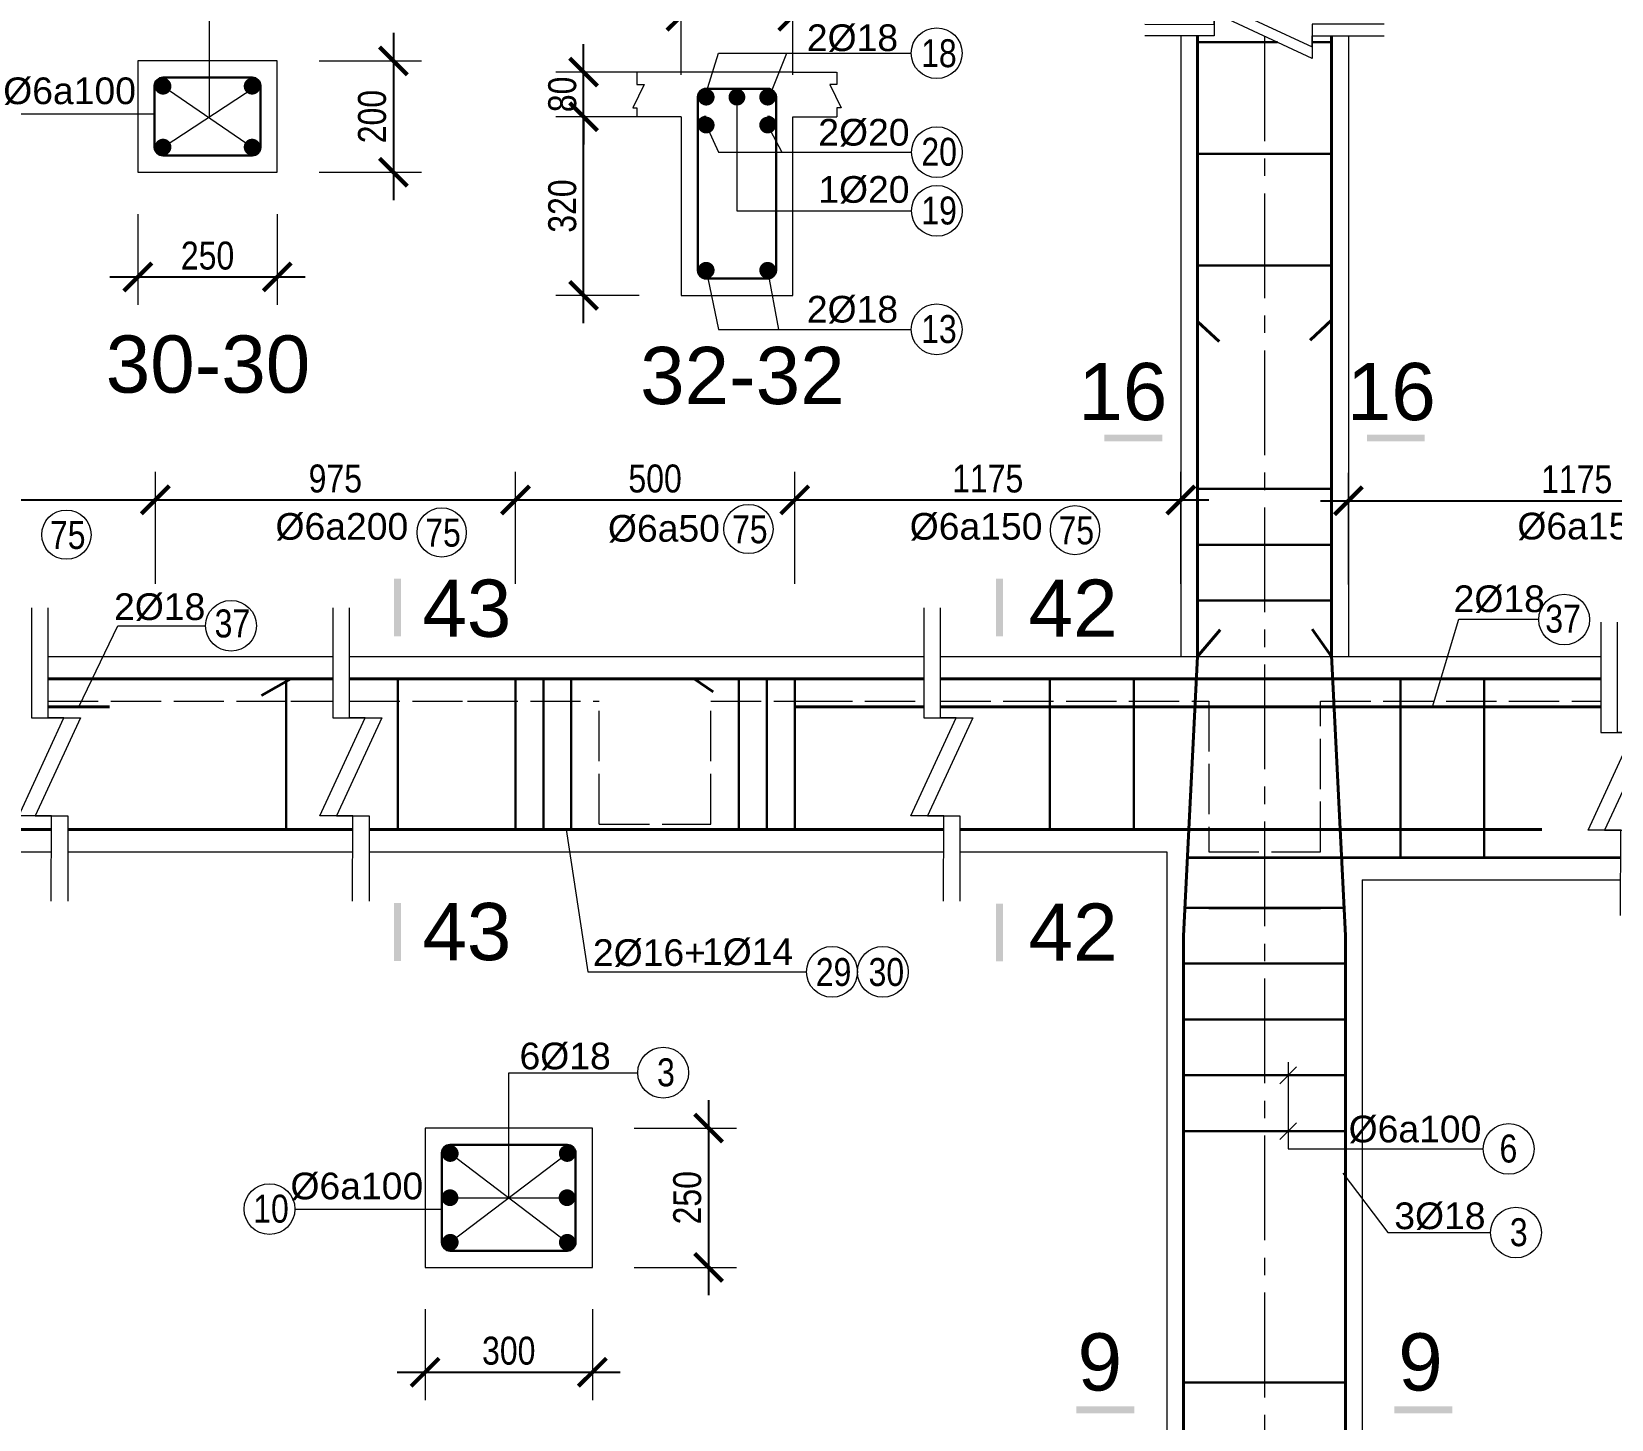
# Model space of a CAD drawing. Header units: inches. Extents: x 1604615 to 1925968, y -294302 to 52467.
# Drawn here: x 1662660 to 1673974, y -257524 to -247582 of the extents above; entities that cross this region are included whole.
import ezdxf

# ---------------------------------------------------------------- set-up
doc = ezdxf.new("R2010")
doc.units = ezdxf.units.IN
doc.header["$LTSCALE"] = 20
doc.header["$MEASUREMENT"] = 0
doc.linetypes.add('ACAD_ISO02W100', pattern=[15, 12, -3])
doc.linetypes.add('CENTER2', pattern=[1.125, 0.75, -0.125, 0.125, -0.125])
doc.layers.get('0').update_dxf_attribs({"lineweight": 13})
for name, color, linetype, lineweight in [('BORDER', 3, 'Continuous', 40), ('Duong bao', 4, 'Continuous', 30), ('net 0.2', 5, 'Continuous', 20), ('net dut', 7, 'Continuous', 9), ('truc', 16, 'CENTER2', 9)]:
    doc.layers.add(name, color=color, linetype=linetype, lineweight=lineweight)
doc.layers.add('TEXT', color=9, linetype='Continuous')
doc.styles.add('chu', font='VHELVCN.TTF')
doc.styles.add('thep', font='ARIAL.TTF')
doc.dimstyles.new('tl25', dxfattribs={"dimscale": 100, "dimtxt": 2, "dimasz": 2, "dimexe": 2, "dimexo": 3, "dimgap": 0.5, "dimtad": 1, "dimdec": 0, "dimlfac": 0.25, "dimdsep": 46, "dimtxsty": 'chu', "dimblk": 'ARCHTICK', "dimcen": 8, "dimdle": 2, "dimclrd": 1, "dimclre": 1, "dimclrt": 2, "dimadec": 0, "dimazin": 0, "dimtfac": 0.1, "dimtdec": 0, "dimtix": 1, "dimtmove": 2, "dimatfit": 3, "dimldrblk": 'ARCHTICK', "dimfxl": 6, "dimfxlon": 1, "dimtolj": 1, "dimlwe": -1, "dimarcsym": 0})

# ---------------------------------------------------------------- blocks, each defined once
blk = doc.blocks.new('kk')
at = {"ltscale": 0.1}
for p, q in [((-71, 1140), (-71, 350)), ((49, 350), (49, 1140)), ((-162, -350), (162, 350)), ((-71, 350), (281, 350)), ((281, 350), (-44, -350)), ((162, 350), (49, 350)), ((73, -350), (-162, -350)), ((-44, -350), (189, -350)), ((71, -962), (73, -350)), ((189, -350), (189, -962))]:
    blk.add_line(p, q, dxfattribs=at)
blk = doc.blocks.new('_ArchTick')
at = {"color": 0, "linetype": 'ByBlock', "const_width": 0.15}
blk.add_lwpolyline([(-0.5, -0.5), (0.5, 0.5)], dxfattribs=at)
blk = doc.blocks.new('*D114')
at = {"color": 1}
for p, q in [((1661032, -251537), (1661032, -250737)), ((1663546, -251537), (1663546, -250737))]:
    blk.add_line(p, q, dxfattribs=at)
at = {"color": 1, "lineweight": -2}
blk.add_line((1660832, -250937), (1663746, -250937), dxfattribs=at)
at = {"layer": 'Defpoints', "color": 0}
for p in [(1663546, -250937), (1661032, -252059), (1663546, -252379)]:
    blk.add_point(p, dxfattribs=at)
at = {"color": 1, "lineweight": -2, "xscale": 200, "yscale": 200, "zscale": 200, "rotation": 180}
blk.add_blockref('_ArchTick', (1661032, -250937), dxfattribs=at)
at = {"color": 1, "lineweight": -2, "xscale": 200, "yscale": 200, "zscale": 200}
blk.add_blockref('_ArchTick', (1663546, -250937), dxfattribs=at)
at = {"color": 2, "insert": (1662289, -250785), "char_height": 200, "attachment_point": 5, "style": 'chu'}
blk.add_mtext('\\A1;950', dxfattribs=at)
blk = doc.blocks.new('*D319')
at = {"color": 1}
for p, q in [((1663546, -251537), (1663546, -250737)), ((1666125, -251537), (1666125, -250737))]:
    blk.add_line(p, q, dxfattribs=at)
at = {"color": 1, "lineweight": -2}
blk.add_line((1663346, -250937), (1666325, -250937), dxfattribs=at)
at = {"layer": 'Defpoints', "color": 0}
for p in [(1666125, -250937), (1663546, -252379), (1666125, -253299)]:
    blk.add_point(p, dxfattribs=at)
at = {"color": 1, "lineweight": -2, "xscale": 200, "yscale": 200, "zscale": 200, "rotation": 180}
blk.add_blockref('_ArchTick', (1663546, -250937), dxfattribs=at)
at = {"color": 1, "lineweight": -2, "xscale": 200, "yscale": 200, "zscale": 200}
blk.add_blockref('_ArchTick', (1666125, -250937), dxfattribs=at)
at = {"color": 2, "insert": (1664835, -250785), "char_height": 200, "attachment_point": 5, "style": 'chu'}
blk.add_mtext('\\A1;975', dxfattribs=at)
blk = doc.blocks.new('*D320')
at = {"color": 1}
for p, q in [((1666125, -251537), (1666125, -250737)), ((1668125, -251537), (1668125, -250737))]:
    blk.add_line(p, q, dxfattribs=at)
at = {"color": 1, "lineweight": -2}
blk.add_line((1665925, -250937), (1668325, -250937), dxfattribs=at)
at = {"layer": 'Defpoints', "color": 0}
for p in [(1668125, -250937), (1666125, -253299), (1668125, -253299)]:
    blk.add_point(p, dxfattribs=at)
at = {"color": 1, "lineweight": -2, "xscale": 200, "yscale": 200, "zscale": 200, "rotation": 180}
blk.add_blockref('_ArchTick', (1666125, -250937), dxfattribs=at)
at = {"color": 1, "lineweight": -2, "xscale": 200, "yscale": 200, "zscale": 200}
blk.add_blockref('_ArchTick', (1668125, -250937), dxfattribs=at)
at = {"color": 2, "insert": (1667125, -250785), "char_height": 200, "attachment_point": 5, "style": 'chu'}
blk.add_mtext('\\A1;500', dxfattribs=at)
blk = doc.blocks.new('*D321')
at = {"color": 1}
for p, q in [((1668125, -251537), (1668125, -250737)), ((1670890, -251537), (1670890, -250737))]:
    blk.add_line(p, q, dxfattribs=at)
at = {"color": 1, "lineweight": -2}
blk.add_line((1667925, -250937), (1671090, -250937), dxfattribs=at)
at = {"layer": 'Defpoints', "color": 0}
for p in [(1670890, -250937), (1668125, -253299), (1670890, -253459)]:
    blk.add_point(p, dxfattribs=at)
at = {"color": 1, "lineweight": -2, "xscale": 200, "yscale": 200, "zscale": 200, "rotation": 180}
blk.add_blockref('_ArchTick', (1668125, -250937), dxfattribs=at)
at = {"color": 1, "lineweight": -2, "xscale": 200, "yscale": 200, "zscale": 200}
blk.add_blockref('_ArchTick', (1670890, -250937), dxfattribs=at)
at = {"color": 2, "insert": (1669507, -250785), "char_height": 200, "attachment_point": 5, "style": 'chu'}
blk.add_mtext('\\A1;1175', dxfattribs=at)
blk = doc.blocks.new('*D115')
at = {"color": 1}
for p, q in [((1672090, -251543), (1672090, -250743)), ((1675361, -251543), (1675361, -250743))]:
    blk.add_line(p, q, dxfattribs=at)
at = {"color": 1, "lineweight": -2}
blk.add_line((1671890, -250943), (1675561, -250943), dxfattribs=at)
at = {"layer": 'Defpoints', "color": 0}
for p in [(1675361, -250943), (1672090, -252059), (1675361, -252059)]:
    blk.add_point(p, dxfattribs=at)
at = {"color": 1, "lineweight": -2, "xscale": 200, "yscale": 200, "zscale": 200, "rotation": 180}
blk.add_blockref('_ArchTick', (1672090, -250943), dxfattribs=at)
at = {"color": 1, "lineweight": -2, "xscale": 200, "yscale": 200, "zscale": 200}
blk.add_blockref('_ArchTick', (1675361, -250943), dxfattribs=at)
at = {"color": 2, "insert": (1673725, -250790), "char_height": 200, "attachment_point": 5, "style": 'chu'}
blk.add_mtext('\\A1;1175', dxfattribs=at)
blk = doc.blocks.new('*D368')
at = {"color": 1, "lineweight": -2}
blk.add_line((1667508, -255237), (1667508, -256635), dxfattribs=at)
at = {"color": 1}
for p, q in [((1666976, -255437), (1667708, -255437)), ((1666976, -256435), (1667708, -256435))]:
    blk.add_line(p, q, dxfattribs=at)
at = {"layer": 'Defpoints', "color": 0}
for p in [(1666676, -255437), (1666676, -256435), (1667508, -256435)]:
    blk.add_point(p, dxfattribs=at)
at = {"color": 1, "lineweight": -2, "xscale": 200, "yscale": 200, "zscale": 200}
for p, rotation in [((1667508, -255437), 90), ((1667508, -256435), 270)]:
    blk.add_blockref('_ArchTick', p, dxfattribs=dict(at, rotation=rotation))
at = {"color": 2, "insert": (1667356, -255936), "char_height": 200, "attachment_point": 5, "rotation": 90, "style": 'chu'}
blk.add_mtext('\\A1;250', dxfattribs=at)
blk = doc.blocks.new('*D369')
at = {"color": 1}
for p, q in [((1665478, -256735), (1665478, -257386)), ((1666676, -256735), (1666676, -257386))]:
    blk.add_line(p, q, dxfattribs=at)
at = {"color": 1, "lineweight": -2}
blk.add_line((1665278, -257186), (1666876, -257186), dxfattribs=at)
at = {"layer": 'Defpoints', "color": 0}
for p in [(1665478, -256435), (1666676, -256435), (1666676, -257186)]:
    blk.add_point(p, dxfattribs=at)
at = {"color": 1, "lineweight": -2, "xscale": 200, "yscale": 200, "zscale": 200, "rotation": 180}
blk.add_blockref('_ArchTick', (1665478, -257186), dxfattribs=at)
at = {"color": 1, "lineweight": -2, "xscale": 200, "yscale": 200, "zscale": 200}
blk.add_blockref('_ArchTick', (1666676, -257186), dxfattribs=at)
at = {"color": 2, "insert": (1666077, -257033), "char_height": 200, "attachment_point": 5, "style": 'chu'}
blk.add_mtext('\\A1;300', dxfattribs=at)
blk = doc.blocks.new('*D392')
at = {"color": 1, "lineweight": -2}
blk.add_line((1665251, -247592), (1665251, -248790), dxfattribs=at)
at = {"color": 1}
for p, q in [((1664719, -247792), (1665451, -247792)), ((1664719, -248590), (1665451, -248590))]:
    blk.add_line(p, q, dxfattribs=at)
at = {"layer": 'Defpoints', "color": 0}
for p in [(1664419, -247792), (1664419, -248590), (1665251, -248590)]:
    blk.add_point(p, dxfattribs=at)
at = {"color": 1, "lineweight": -2, "xscale": 200, "yscale": 200, "zscale": 200}
for p, rotation in [((1665251, -247792), 90), ((1665251, -248590), 270)]:
    blk.add_blockref('_ArchTick', p, dxfattribs=dict(at, rotation=rotation))
at = {"color": 2, "insert": (1665099, -248191), "char_height": 200, "attachment_point": 5, "rotation": 90, "style": 'chu'}
blk.add_mtext('\\A1;200', dxfattribs=at)
blk = doc.blocks.new('*D393')
at = {"color": 1}
for p, q in [((1663421, -248890), (1663421, -249540)), ((1664419, -248890), (1664419, -249540))]:
    blk.add_line(p, q, dxfattribs=at)
at = {"color": 1, "lineweight": -2}
blk.add_line((1663221, -249340), (1664619, -249340), dxfattribs=at)
at = {"layer": 'Defpoints', "color": 0}
for p in [(1663421, -248590), (1664419, -248590), (1664419, -249340)]:
    blk.add_point(p, dxfattribs=at)
at = {"color": 1, "lineweight": -2, "xscale": 200, "yscale": 200, "zscale": 200, "rotation": 180}
blk.add_blockref('_ArchTick', (1663421, -249340), dxfattribs=at)
at = {"color": 1, "lineweight": -2, "xscale": 200, "yscale": 200, "zscale": 200}
blk.add_blockref('_ArchTick', (1664419, -249340), dxfattribs=at)
at = {"color": 2, "insert": (1663920, -249188), "char_height": 200, "attachment_point": 5, "style": 'chu'}
blk.add_mtext('\\A1;250', dxfattribs=at)
blk = doc.blocks.new('*D167')
at = {"color": 1}
for p, q in [((1667311, -247892), (1667311, -247272)), ((1668111, -247892), (1668111, -247272))]:
    blk.add_line(p, q, dxfattribs=at)
at = {"color": 1, "lineweight": -2}
blk.add_line((1667111, -247472), (1668311, -247472), dxfattribs=at)
at = {"layer": 'Defpoints', "color": 0}
for p in [(1668111, -247472), (1667311, -248192), (1668111, -248192)]:
    blk.add_point(p, dxfattribs=at)
at = {"color": 1, "lineweight": -2, "xscale": 200, "yscale": 200, "zscale": 200, "rotation": 180}
blk.add_blockref('_ArchTick', (1667311, -247472), dxfattribs=at)
at = {"color": 1, "lineweight": -2, "xscale": 200, "yscale": 200, "zscale": 200}
blk.add_blockref('_ArchTick', (1668111, -247472), dxfattribs=at)
at = {"color": 2, "insert": (1667711, -247320), "char_height": 200, "attachment_point": 5, "style": 'chu'}
blk.add_mtext('\\A1;200', dxfattribs=at)
blk = doc.blocks.new('*D168')
at = {"color": 1, "lineweight": -2}
blk.add_line((1666613, -249672), (1666613, -247992), dxfattribs=at)
at = {"color": 1}
for p, q in [((1667011, -248192), (1666413, -248192)), ((1667011, -249472), (1666413, -249472))]:
    blk.add_line(p, q, dxfattribs=at)
at = {"layer": 'Defpoints', "color": 0}
for p in [(1666613, -248192), (1667311, -248192), (1667311, -249472)]:
    blk.add_point(p, dxfattribs=at)
at = {"color": 1, "lineweight": -2, "xscale": 200, "yscale": 200, "zscale": 200}
for p, rotation in [((1666613, -248192), 90), ((1666613, -249472), 270)]:
    blk.add_blockref('_ArchTick', p, dxfattribs=dict(at, rotation=rotation))
at = {"color": 2, "insert": (1666461, -248832), "char_height": 200, "attachment_point": 5, "rotation": 90, "style": 'chu'}
blk.add_mtext('\\A1;320', dxfattribs=at)
blk = doc.blocks.new('*D169')
at = {"color": 1, "lineweight": -2}
for p, q in [((1666613, -247872), (1666613, -247672)), ((1666613, -248192), (1666613, -247872)), ((1666613, -248192), (1666613, -248392))]:
    blk.add_line(p, q, dxfattribs=at)
at = {"color": 1}
for p, q in [((1667011, -247872), (1666413, -247872)), ((1667011, -248192), (1666413, -248192))]:
    blk.add_line(p, q, dxfattribs=at)
at = {"layer": 'Defpoints', "color": 0}
for p in [(1666613, -247872), (1667311, -247872), (1667311, -248192)]:
    blk.add_point(p, dxfattribs=at)
at = {"color": 1, "lineweight": -2, "xscale": 200, "yscale": 200, "zscale": 200}
for p, rotation in [((1666613, -247872), 270), ((1666613, -248192), 90)]:
    blk.add_blockref('_ArchTick', p, dxfattribs=dict(at, rotation=rotation))
at = {"color": 2, "insert": (1666461, -248032), "char_height": 200, "attachment_point": 5, "rotation": 90, "style": 'chu'}
blk.add_mtext('\\A1;80', dxfattribs=at)

msp = doc.modelspace()

# ---------------------------------------------------------------- linework, layer by layer
for p, q in [((1663935, -248191.5), (1663935, -247295.1)), ((1664419, -247791.6), (1663421, -247791.6)), ((1663421, -247791.6), (1663421, -248589.6)), ((1664419, -248589.6), (1664419, -247791.6)), ((1667311, -247871.8), (1666998.6, -247871.8)), ((1668111, -247871.8), (1667311, -247871.8)), ((1668111, -247871.8), (1668423.4, -247871.8)), ((1663601, -247973.5), (1664239, -248409.6)), ((1663601, -248409.6), (1664269, -247973.5)), ((1667711, -248051.8), (1667711, -248866.4)), ((1663541, -248173.5), (1662488.5, -248173.5)), ((1667311, -248191.8), (1666995, -248191.8)), ((1667311, -248191.8), (1667311, -249471.8)), ((1668111, -249471.8), (1668111, -248191.8)), ((1668111, -248191.8), (1668427, -248191.8)), ((1667931, -248251.8), (1668031.4, -248445.6)), ((1663421, -248589.6), (1664419, -248589.6)), ((1667711, -248866.4), (1668959.1, -248866.4)), ((1667311, -249471.8), (1668111, -249471.8)), ((1666488.1, -253298.7), (1666643, -254318)), ((1666643, -254318), (1668210.3, -254318)), ((1671598.1, -255118.9), (1671717.8, -254998.4)), ((1666077.6, -255936.7), (1666077.6, -255040.2)), ((1666077.6, -255040.2), (1667001.2, -255040.2)), ((1666676, -255437.2), (1665478, -255437.2)), ((1665478, -255437.2), (1665478, -256435.2)), ((1666676, -256435.2), (1666676, -255437.2)), ((1671598.1, -255518.9), (1671717.8, -255398.4)), ((1665658, -255617.2), (1666496, -256255.2)), ((1665658, -256255.2), (1666496, -255619.1)), ((1665598, -256019.1), (1664545.6, -256019.1)), ((1665598.6, -255935.8), (1666494.2, -255935.8)), ((1665478, -256435.2), (1666676, -256435.2))]:
    msp.add_line(p, q)
at = {"ltscale": 0.1}
for p, q in [((1670889.7, -247612.1), (1670889.7, -252058.7)), ((1672089.7, -247612.1), (1672089.7, -252058.7)), ((1664816.5, -251709.2), (1664816.5, -252498.9)), ((1664936.5, -252498.9), (1664936.5, -251709.2)), ((1669048.6, -251709.2), (1669048.6, -252498.9)), ((1669168.6, -252498.9), (1669168.6, -251709.2)), ((1670789.7, -252058.7), (1672189.7, -252058.7)), ((1664724.8, -253199.4), (1665049.7, -252498.9)), ((1664816.5, -252498.9), (1665168.2, -252498.9)), ((1665168.2, -252498.9), (1664843.3, -253199.4)), ((1665049.7, -252498.9), (1664936.5, -252498.9)), ((1668956.8, -253199.4), (1669281.8, -252498.9)), ((1669048.6, -252498.9), (1669400.3, -252498.9)), ((1669400.3, -252498.9), (1669075.3, -253199.4)), ((1669281.8, -252498.9), (1669168.6, -252498.9)), ((1664959.9, -253199.4), (1664724.8, -253199.4)), ((1664843.3, -253199.4), (1665076.5, -253199.4)), ((1664957.8, -253811.4), (1664959.9, -253199.4)), ((1665076.5, -253199.4), (1665076.5, -253811.4)), ((1669191.9, -253199.4), (1668956.8, -253199.4)), ((1669075.3, -253199.4), (1669308.5, -253199.4)), ((1669189.8, -253811.4), (1669191.9, -253199.4)), ((1669308.5, -253199.4), (1669308.5, -253811.4)), ((1661131.9, -253458.7), (1662801.5, -253459.2)), ((1662919, -253458.7), (1664959, -253459)), ((1665076.5, -253459), (1665921.8, -253459.2)), ((1665921.8, -253458.7), (1667199.9, -253458.7)), ((1667199.9, -253458.7), (1669144.4, -253458.7)), ((1669076.4, -253458.7), (1669191, -253458.7)), ((1669308.5, -253458.7), (1670478.2, -253458.7)), ((1670361.4, -253458.7), (1670789.7, -253458.7)), ((1670789.7, -253458.7), (1670789.7, -259498.9)), ((1672189.7, -253658.7), (1672189.7, -258461.7)), ((1672189.7, -253658.7), (1674039.9, -253658.7)), ((1670789.7, -254058.7), (1670789.7, -258461.7))]:
    msp.add_line(p, q, dxfattribs=at)
for points in [[(1670632.4, -247528.8), (1671129.5, -247530.5), (1671129.5, -247365.9), (1671831.1, -247691.4), (1671831.1, -247612.1), (1672347.1, -247612.1)], [(1672347.1, -247528.1), (1671831.1, -247528.1), (1671831.1, -247774.3), (1671129.5, -247448.9), (1671129.5, -247612.1), (1670632.4, -247612.1)], [(1662777.2, -252058.7), (1664816.5, -252058.7)], [(1664936.5, -252058.7), (1665849.6, -252058.7)], [(1665781.8, -252058.7), (1667199.9, -252058.7)], [(1667199.9, -252058.7), (1669048.6, -252058.7)], [(1669168.6, -252058.7), (1669262.6, -252058.7)], [(1669262.6, -252058.7), (1670221.5, -252058.7)], [(1670221.5, -252058.7), (1670789.7, -252058.7)], [(1672189.7, -252058.7), (1673897.8, -252058.7)]]:
    msp.add_lwpolyline(points, dxfattribs=at)
for points in [[(1667491, -248021.8), (1667579.8, -247737), (1668959.9, -247737)], [(1667931, -248081.8), (1668069, -247737)], [(1666995, -247871.8), (1666995, -247960.5), (1667045.9, -247960.5), (1666965.2, -248128.9), (1666995, -248128.9), (1666995, -248191.8)], [(1668427, -247871.8), (1668427, -247960.5), (1668376.1, -247960.5), (1668456.9, -248128.9), (1668427, -248128.9), (1668427, -248191.8)], [(1667491, -248251.8), (1667579.8, -248445.6), (1668961.4, -248445.6)], [(1667491, -249291.8), (1667579.8, -249715.3), (1668959.9, -249715.3)], [(1667931, -249291.8), (1668008.4, -249715.3)], [(1662997.1, -252418.7), (1663277.1, -251838.4), (1663906.1, -251838.4)], [(1672693.2, -252418.7), (1672880.2, -251790.4), (1673453.3, -251790.4)], [(1671658, -254964.3), (1671658, -255586.1), (1673056.2, -255586.1)], [(1672049.9, -255761.1), (1672371.9, -256185.6), (1673108.3, -256185.6)]]:
    msp.add_lwpolyline(points)
at = {"const_width": 60}
for points in [[(1663571, -247973.5, -1), (1663631, -247973.5, -1)], [(1664269, -247973.5, 1), (1664209, -247973.5, 1)], [(1667461, -248051.8, -1), (1667521, -248051.8, -1)], [(1667681, -248051.8, -1), (1667741, -248051.8, -1)], [(1667961, -248051.8, 1), (1667901, -248051.8, 1)], [(1667461, -248251.8, -1), (1667521, -248251.8, -1)], [(1667961, -248251.8, 1), (1667901, -248251.8, 1)], [(1663571, -248409.6, 1), (1663631, -248409.6, 1)], [(1664269, -248409.6, -1), (1664209, -248409.6, -1)], [(1667461, -249291.8, 1), (1667521, -249291.8, 1)], [(1667961, -249291.8, -1), (1667901, -249291.8, -1)], [(1665628, -255619.1, -1), (1665688, -255619.1, -1)], [(1666526, -255619.1, 1), (1666466, -255619.1, 1)], [(1665626.2, -255935.8, -1), (1665686.2, -255935.8, -1)], [(1666524.2, -255935.8, 1), (1666464.2, -255935.8, 1)], [(1665628, -256255.2, 1), (1665688, -256255.2, 1)], [(1666526, -256255.2, -1), (1666466, -256255.2, -1)]]:
    msp.add_lwpolyline(points, format="xyb", close=True, dxfattribs=at)
for centre, radius in [((1669141.8, -247737), 181.9), ((1669143.3, -248445.6), 181.9), ((1669143.3, -248866.4), 181.9), ((1669141.8, -249715.3), 181.9), ((1662909, -251186), 176.4), ((1665596.5, -251170), 176.4), ((1667793.5, -251145.5), 176.4), ((1670132, -251153.5), 176.4), ((1673635.1, -251794.4), 181.9), ((1664088, -251838.4), 181.9), ((1668392.2, -254318), 181.9), ((1668756, -254318), 181.9), ((1667183.1, -255040.2), 181.9), ((1673238.1, -255586.1), 181.9), ((1664363.7, -256017.2), 181.9), ((1673290.2, -256185.6), 181.9)]:
    msp.add_circle(centre, radius)
for points in [[(1670756.5, -250518.5), (1670756.5, -250468.5), (1670342.2, -250518.5), (1670342.2, -250468.5)], [(1672636.7, -250518.5), (1672636.7, -250468.5), (1672222.4, -250518.5), (1672222.4, -250468.5)], [(1665304.8, -251500.3), (1665254.8, -251500.3), (1665304.8, -251914.6), (1665254.8, -251914.6)], [(1669615.4, -251500.3), (1669565.4, -251500.3), (1669615.4, -251914.6), (1669565.4, -251914.6)], [(1665304.8, -253825.3), (1665254.8, -253825.3), (1665304.8, -254239.6), (1665254.8, -254239.6)], [(1669615.4, -253829.3), (1669565.4, -253829.3), (1669615.4, -254243.6), (1669565.4, -254243.6)], [(1670556.5, -257479.8), (1670556.5, -257429.8), (1670142.2, -257479.8), (1670142.2, -257429.8)], [(1672834.5, -257479.8), (1672834.5, -257429.8), (1672420.2, -257479.8), (1672420.2, -257429.8)]]:
    msp.add_trace(points)
at = {"layer": 'BORDER', "ltscale": 0.1}
for p, q in [((1671009.7, -247612.1), (1671009.7, -252058.7)), ((1671969.7, -247612.1), (1671969.7, -252058.7)), ((1671009.7, -252058.7), (1671009.7, -249258.7)), ((1671969.7, -252049.2), (1671969.7, -249249.2)), ((1671009.7, -249658.7), (1671164.1, -249801.1)), ((1671969.7, -249649.2), (1671815.4, -249791.7)), ((1671009.7, -252058.7), (1671172.7, -251867.8)), ((1671969.7, -252058), (1671830.7, -251864)), ((1670909.7, -254058.7), (1671009.7, -252058.7)), ((1672069.7, -254058.7), (1671969.7, -252049.2)), ((1662777.2, -252218.7), (1664816.5, -252218.7)), ((1662777.2, -252218.7), (1664516.9, -252218.7)), ((1664516.9, -252218.7), (1664305.5, -252338.4)), ((1664936.5, -252218.7), (1665781.8, -252218.7)), ((1665781.8, -252218.7), (1667199.9, -252218.7)), ((1667199.9, -252218.7), (1669048.6, -252218.7)), ((1669262.6, -252218.7), (1670101.5, -252218.7)), ((1670221.5, -252218.7), (1673897.8, -252218.7)), ((1659731.5, -253298.7), (1662802.1, -253299.2)), ((1662919, -253298.7), (1664959.6, -253299)), ((1665076.5, -253299), (1665921.8, -253298.7)), ((1665921.8, -253298.7), (1667361.7, -253298.7)), ((1667199.9, -253298.7), (1669145.4, -253298.7)), ((1669076.4, -253298.7), (1669191.6, -253298.7)), ((1669308.5, -253298.7), (1670361.4, -253298.7)), ((1670361.4, -253298.7), (1672194.2, -253298.7)), ((1672194.2, -253298.7), (1673474.2, -253298.7)), ((1670937.6, -253500.1), (1674040.5, -253499.2)), ((1670909.7, -254058.7), (1670909.7, -258461.7)), ((1672069.7, -254058.7), (1672069.7, -258461.7))]:
    msp.add_line(p, q, dxfattribs=at)
for points in [[(1669048.6, -252218.7), (1667404.7, -252218.7), (1667540.6, -252312.7)], [(1669262.6, -252218.7), (1669168.6, -252218.7)], [(1670221.5, -252218.7), (1669262.6, -252218.7)], [(1671488.7, -252218.7), (1670221.5, -252218.7)], [(1671488.7, -252218.7), (1673897.8, -252218.7)], [(1662777.2, -252418.7), (1663216.9, -252418.7)], [(1669048.6, -252418.7), (1668125, -252418.7)], [(1669262.6, -252418.7), (1669168.6, -252418.7)], [(1670221.5, -252418.7), (1669262.6, -252418.7)], [(1673897.8, -252418.7), (1671488.7, -252418.7), (1670221.5, -252418.7)]]:
    msp.add_lwpolyline(points, dxfattribs=at)
at = {"layer": 'Duong bao', "ltscale": 0.1}
for p, q in [((1671009.7, -247658.7), (1671581.8, -247658.7)), ((1671831.1, -247658.7), (1671969.7, -247658.7)), ((1671009.7, -248458.7), (1671969.7, -248458.7)), ((1671009.7, -249258.7), (1671969.7, -249258.7)), ((1671009.7, -250858.7), (1671969.7, -250858.7)), ((1671009.7, -251258.7), (1671969.7, -251258.7)), ((1671009.7, -251658.7), (1671969.7, -251658.7)), ((1664483.6, -253298.7), (1664483.6, -252218.7)), ((1665283.6, -253298.7), (1665283.6, -252218.7)), ((1666125, -253298.7), (1666125, -252218.7)), ((1666325, -253298.7), (1666325, -252218.7)), ((1666525, -253298.7), (1666525, -252218.7)), ((1667725, -253298.7), (1667725, -252218.7)), ((1667925, -253298.7), (1667925, -252218.7)), ((1668125, -253298.7), (1668125, -252218.7)), ((1669952.4, -253298.7), (1669952.4, -252218.7)), ((1670552.4, -253298.7), (1670552.4, -252218.7)), ((1672463.1, -253498.7), (1672463.1, -252218.7)), ((1673063.1, -253498.7), (1673063.1, -252218.7)), ((1670909.7, -253858.7), (1672069.7, -253858.7)), ((1671089.7, -253861.2), (1671889.7, -253861.2)), ((1670909.7, -254258.7), (1672069.7, -254258.7)), ((1670909.7, -254658.7), (1672069.7, -254658.7)), ((1670909.7, -255058.7), (1672069.7, -255058.7)), ((1670909.7, -255458.7), (1672069.7, -255458.7)), ((1670909.7, -257258.7), (1672069.7, -257258.7))]:
    msp.add_line(p, q, dxfattribs=at)
at = {"layer": 'Duong bao'}
for p, q in [((1663541, -247971.6), (1663541, -248409.6)), ((1664239, -247911.6), (1663601, -247911.6)), ((1664299, -248409.6), (1664299, -247971.6)), ((1667931, -247991.8), (1667491, -247991.8)), ((1667431, -248051.8), (1667431, -249291.8)), ((1667991, -249291.8), (1667991, -248051.8)), ((1663601, -248469.6), (1664239, -248469.6)), ((1667491, -249351.8), (1667931, -249351.8)), ((1666496, -255557.2), (1665658, -255557.2)), ((1665598, -255617.2), (1665598, -256255.2)), ((1666556, -256255.2), (1666556, -255617.2)), ((1665658, -256315.2), (1666496, -256315.2))]:
    msp.add_line(p, q, dxfattribs=at)
for centre, start, end in [((1663601, -247971.6), 90, 180), ((1663601, -247978.3), 90, 180), ((1664239, -247971.6), 0, 90), ((1667491, -248051.8), 90, 180), ((1667931, -248051.8), 0, 90), ((1667491, -248251.8), 90, 180), ((1667931, -248251.8), 0, 90), ((1663601, -248409.6), 180, 270), ((1664239, -248409.6), 270, 0), ((1667491, -249291.8), 180, 270), ((1667931, -249291.8), 270, 0), ((1665658, -255617.2), 90, 180), ((1665658, -255623.9), 90, 180), ((1666496, -255617.2), 0, 90), ((1665658, -256255.2), 180, 270), ((1666496, -256255.2), 270, 0)]:
    msp.add_arc(centre, 60, start, end, dxfattribs=at)
at = {"layer": 'net dut', "linetype": 'ACAD_ISO02W100', "ltscale": 1.5}
for p, q in [((1662777.2, -252378.7), (1664515.9, -252378.7)), ((1664515.9, -252378.7), (1664816.5, -252378.7)), ((1664936.5, -252378.7), (1665781.8, -252378.7)), ((1665781.8, -252378.7), (1666725, -252378.7)), ((1666725, -253258.7), (1666725, -252378.7)), ((1667525, -252378.7), (1668177.5, -252378.7)), ((1667525, -253258.7), (1667525, -252378.7)), ((1668177.5, -252378.7), (1669048.6, -252378.7)), ((1669168.6, -252378.7), (1671089.7, -252378.7)), ((1671089.7, -252378.7), (1671089.7, -253458.3)), ((1671889.7, -252378.7), (1673897.8, -252378.7)), ((1671889.7, -253458.3), (1671889.7, -252378.7)), ((1666725, -253258.7), (1667525, -253258.7)), ((1671089.7, -253458.3), (1671889.7, -253458.3))]:
    msp.add_line(p, q, dxfattribs=at)
at = {"layer": 'truc', "linetype": 'CENTER2', "ltscale": 50}
msp.add_lwpolyline([(1671489.7, -247616), (1671489.7, -258461.7)], dxfattribs=at)

# ---------------------------------------------------------------- block references
for p in [(1662729.8, -252849.1), (1673968.5, -252952.2)]:
    msp.add_blockref('kk', p)

# ---------------------------------------------------------------- texts
at = {"layer": 'net 0.2', "style": 'chu'}
for s, p in [('29', (1668275.9, -254418.9)), ('30', (1668653.7, -254418.9))]:
    msp.add_text(s, height=200, dxfattribs=at).set_placement(p)
at = {"layer": 'net 0.2', "char_height": 200, "width": 363.074, "style": 'chu'}
for s, insert, attachment_point in [('18', (1669030.2, -247839.7), 7), ('20', (1669031.7, -248342.9), 1), ('19', (1669031.7, -248763.8), 1), ('13', (1669030.2, -249612.7), 1), ('75', (1667675.7, -251047.5), 1), ('75', (1662791.2, -251088), 1), ('75', (1665478.7, -251072), 1), ('75', (1670014.2, -251055.5), 1), ('37', (1663970.3, -251721.8), 1), ('37', (1673499.9, -251687.7), 1), ('3', (1667139.1, -254937.6), 1), ('6', (1673172.3, -255483.5), 1), ('10 ', (1664246.9, -255914.5), 1), ('3', (1673246.2, -256082.9), 1)]:
    msp.add_mtext(s, dxfattribs=dict(at, insert=insert, attachment_point=attachment_point))
at = {"layer": 'TEXT', "style": 'thep'}
for s, height, p in [('2%%C18', 191.25, (1668211.8, -247721.7)), ('%%C6a100', 191.25, (1662456.5, -248101.8)), ('2%%C20', 191.25, (1668293.5, -248399)), ('1%%C20', 191.25, (1668293.5, -248808.6)), ('2%%C18', 191.25, (1668211.8, -249666.5)), ('30-30', 409.93, (1663190.8, -250168.9)), ('32-32', 409.93, (1667017.8, -250250.8)), ('16', 409.93, (1670156.4, -250365.6)), ('16', 409.93, (1672079, -250365.6)), ('%%C6a200', 191.25, (1664406.5, -251222.5)), ('%%C6a50', 191.25, (1666787.3, -251236.2)), ('%%C6a150', 191.25, (1668948.5, -251222.1)), ('%%C6a150', 191.25, (1673300.2, -251220.1)), ('43', 409.93, (1665458.4, -251917.7)), ('42', 409.93, (1669800.1, -251917.7)), ('2%%C18', 191.25, (1663250.4, -251797.5)), ('2%%C18', 191.25, (1672843.5, -251740.7)), ('43', 409.93, (1665458.4, -254234.2)), ('42', 409.93, (1669800.1, -254238.2)), ('2%%C16+', 191.25, (1666679.7, -254275.5)), ('1%%C14', 191.25, (1667460.8, -254268.9)), ('6%%C18', 191.25, (1666153.9, -255016.1)), ('%%C6a100', 191.25, (1672091.7, -255539.3)), ('%%C6a100', 191.25, (1664513.6, -255947.5)), ('3%%C18', 191.25, (1672418.6, -256161.1)), ('9', 409.9, (1670150.8, -257317.1)), ('9', 409.9, (1672447, -257317.1))]:
    msp.add_text(s, height=height, dxfattribs=at).set_placement(p)

# ---------------------------------------------------------------- dimensions: what is measured, and where the dimension line sits
for base, p1, p2, picture, middle in [((1668111, -247472.5), (1667311, -248191.8), (1668111, -248191.8), '*D167', (1667711, -247320.4)), ((1664419.0158796, -249339.9353287), (1663421.0158796, -248589.6230035), (1664419.0158796, -248589.6230035), '*D393', (1663920.0158796, -249187.8019954)), ((1668125, -250937.5), (1666125, -253298.7), (1668125, -253298.7), '*D320', (1667125, -250785.3)), ((1666676.0384094, -257185.5421938), (1665478.0384094, -256435.2298686), (1666676.0384094, -256435.2298686), '*D369', (1666077.0384094, -257033.4088605))]:
    dim = msp.add_linear_dim(base=base, p1=p1, p2=p2, dimstyle='tl25')
    dim.commit()
    dim.dimension.update_dxf_attribs({"geometry": picture, "text_midpoint": middle})
for base, p1, p2, picture, middle in [((1665251.3511673, -248589.6230035), (1664419.0158796, -247791.6230035), (1664419.0158796, -248589.6230035), '*D392', (1665099.217834, -248190.6230035)), ((1666613.1, -247871.8), (1667311, -248191.8), (1667311, -247871.8), '*D169', (1666461, -248031.8)), ((1666613.1, -248191.8), (1667311, -249471.8), (1667311, -248191.8), '*D168', (1666461, -248831.8)), ((1667508.3736971, -256435.2298686), (1666676.0384094, -255437.2298686), (1666676.0384094, -256435.2298686), '*D368', (1667356.2403638, -255936.2298686))]:
    dim = msp.add_linear_dim(base=base, p1=p1, p2=p2, angle=90, dimstyle='tl25')
    dim.commit()
    dim.dimension.update_dxf_attribs({"geometry": picture, "text_midpoint": middle})
for base, p1, p2, text, picture, middle in [((1663545.9, -250937.5), (1661031.9, -252058.7), (1663545.9, -252378.7), '950', '*D114', (1662288.9, -250785.3)), ((1666125, -250937.5), (1663545.9, -252378.7), (1666125, -253298.7), '975', '*D319', (1664835.4, -250785.3)), ((1670889.7, -250937.5), (1668125, -253298.7), (1670889.7, -253458.7), '1175', '*D321', (1669507.4, -250785.3)), ((1675360.7, -250942.6), (1672089.7, -252058.7), (1675360.7, -252058.7), '1175', '*D115', (1673725.2, -250790.4))]:
    dim = msp.add_linear_dim(base=base, p1=p1, p2=p2, text=text, dimstyle='tl25')
    dim.commit()
    dim.dimension.update_dxf_attribs({"geometry": picture, "text_midpoint": middle})

doc.saveas('drawing.dxf')
